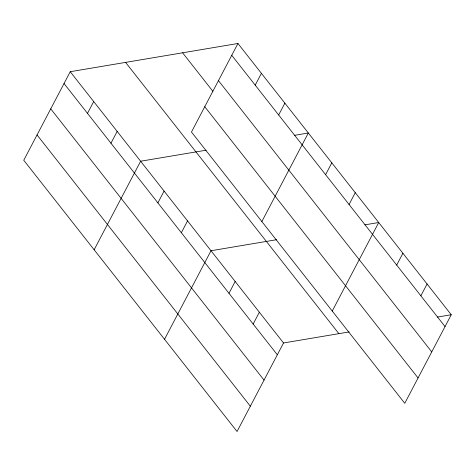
<?xml version="1.0" encoding="UTF-8"?>
<svg xmlns="http://www.w3.org/2000/svg" width="475" height="475" viewBox="0 0 475 475"><rect width="100%" height="100%" fill="white"/><g stroke="black" fill="none" stroke-linecap="round" stroke-linejoin="round"><path stroke-width="0.71" d="M237.951 43.486L191.467 132.026L404.765 403.293L451.25 314.747L237.951 43.486L70.235 71.707L23.75 160.253L237.049 431.514L283.533 342.974L349.113 331.936M87.495 113.365L93.7 101.549M110.954 143.207L117.165 131.385M94.139 249.767L140.624 161.227L206.203 150.189M157.884 202.884L164.089 191.063M255.212 85.144L261.416 73.322M181.343 232.72L187.548 220.905M278.671 114.98L284.875 103.164M164.528 339.287L211.013 250.741L276.592 239.709M261.856 221.546L308.34 133L294.506 135.333M228.98 293.307L235.184 281.485M325.601 174.658L331.805 162.842M253.157 324.045L259.362 312.229M349.06 204.499L355.264 192.678M332.245 311.06L378.729 222.52L364.889 224.847M396.696 265.08L402.901 253.264M420.874 295.824L427.078 284.002M437.416 317.074L451.25 314.747M231.747 55.308L445.045 326.568M218.453 80.625L431.751 351.886M182.608 52.802L212.836 91.248M204.761 106.709L418.059 377.969M125.584 62.397L338.883 333.658M70.235 71.707L283.533 342.974M64.03 83.529L277.329 354.789M50.736 108.846L264.035 380.107M37.044 134.936L250.343 406.196"/></g></svg>
